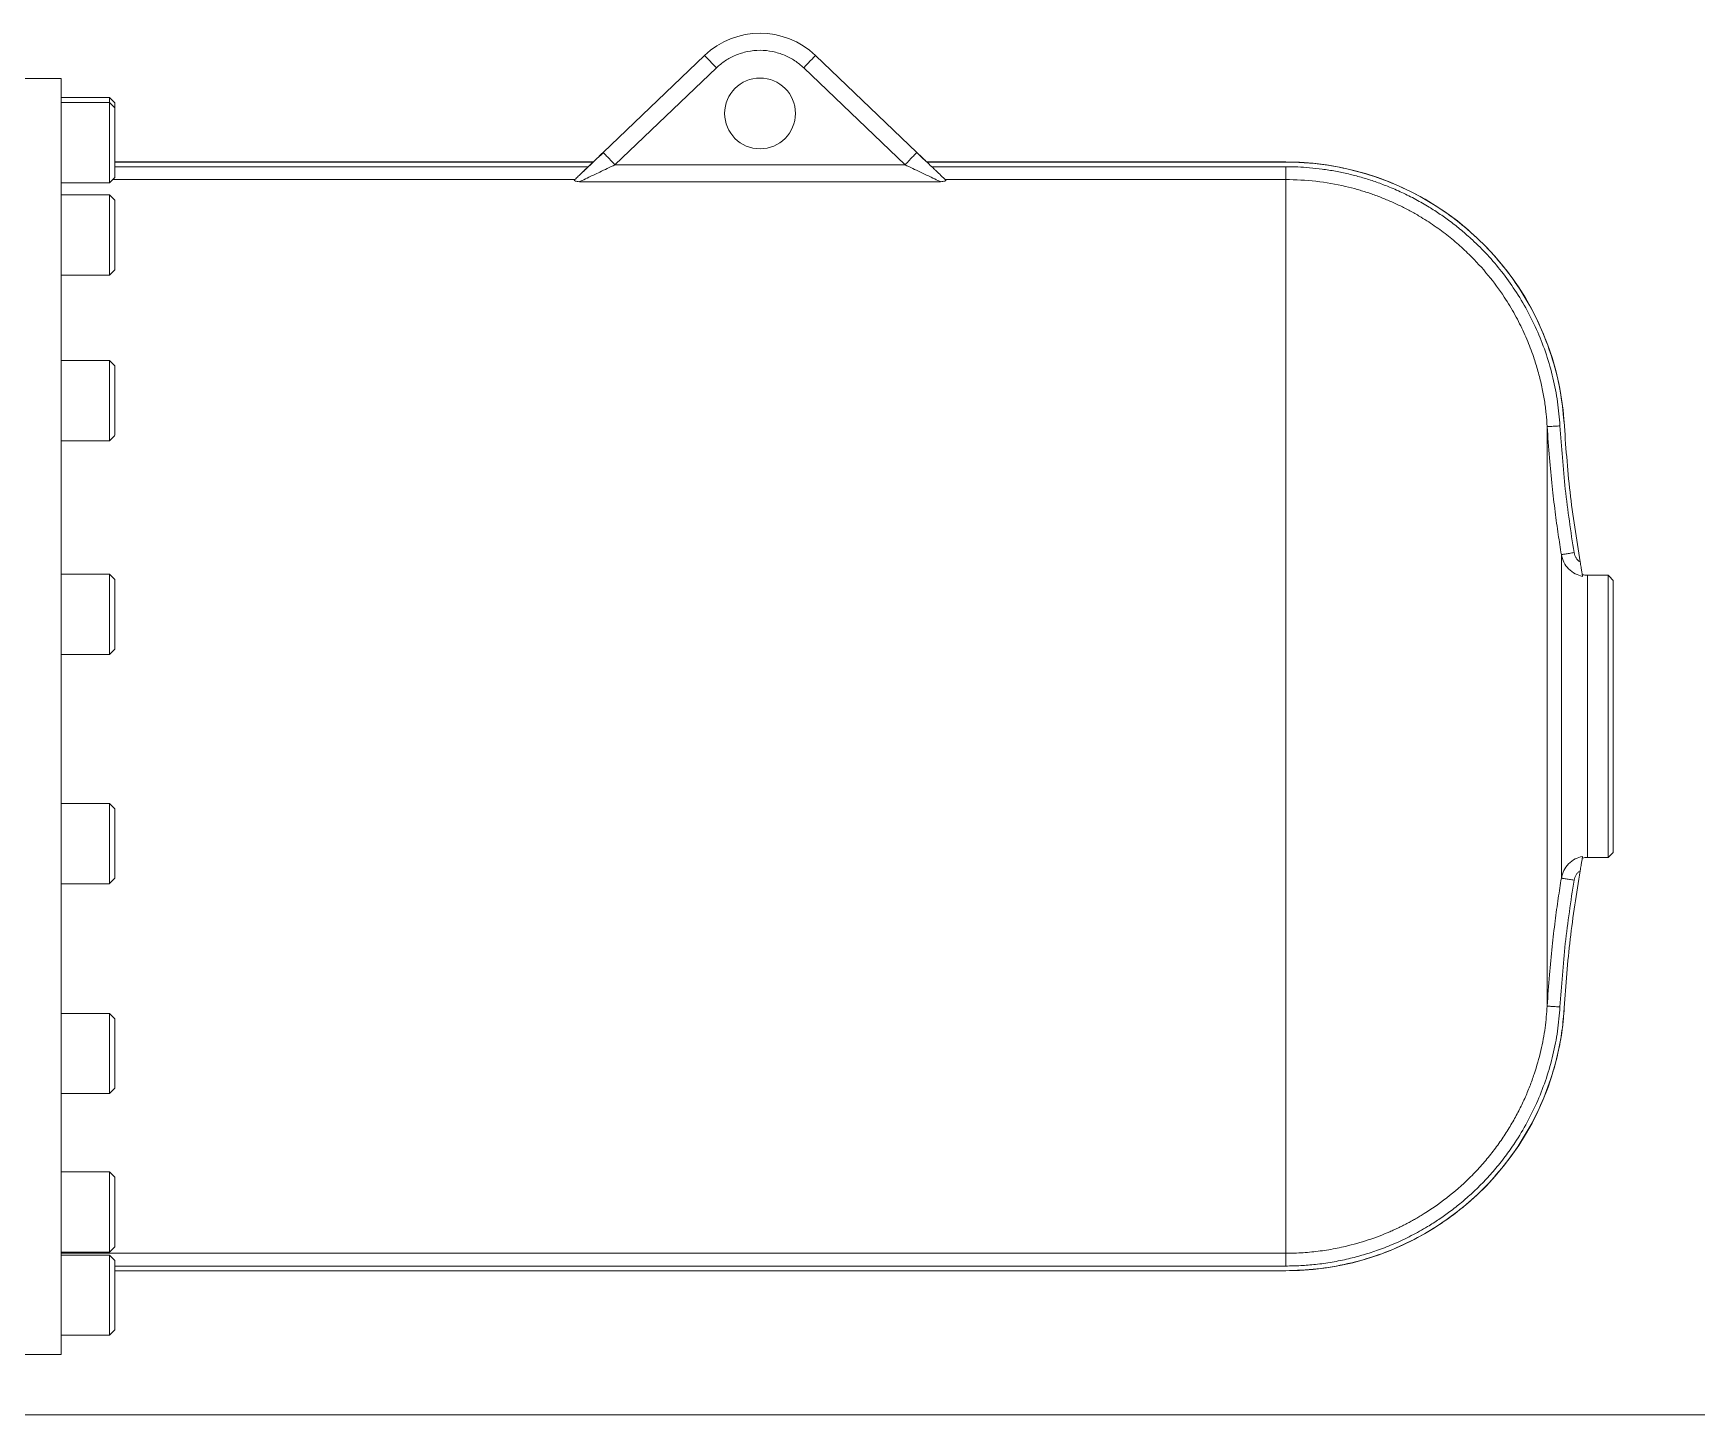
# Model space of a CAD drawing. Header units: inches. Extents: x 1104 to 1677, y 981 to 1342.
# Drawn here: x 1446.32 to 1465.82, y 1089.76 to 1105.96 of the extents above; entities that cross this region are included whole.
import ezdxf

# ---------------------------------------------------------------- set-up
doc = ezdxf.new("R2010")
doc.units = ezdxf.units.IN
doc.header["$MEASUREMENT"] = 0
doc.layers.get('0').update_dxf_attribs({"color": 1})

msp = doc.modelspace()

# ---------------------------------------------------------------- linework, layer by layer
at = {"linetype": 'Continuous', "lineweight": 15}
for p, q in [((1453.00247457, 1104.5607989), (1454.19093017, 1105.69751231)), ((1455.49038652, 1105.69751231), (1456.67883978, 1104.5607989)), ((1453.1407151, 1104.41626639), (1454.32916601, 1105.55297985)), ((1456.54059924, 1104.41626639), (1455.35214598, 1105.55297919)), ((1446.6481548, 1105.42935249), (1446.6481548, 1090.46935217)), ((1447.21515454, 1105.14603199), (1447.21515454, 1105.20467796)), ((1447.21515454, 1104.206032), (1447.21515454, 1105.14603199)), ((1447.27815712, 1105.08303198), (1447.27815712, 1105.14167795)), ((1447.27815712, 1104.269032), (1447.27815712, 1105.08303198)), ((1452.88479529, 1104.44824473), (1447.27815712, 1104.44824473)), ((1447.27815712, 1104.39369887), (1452.82776725, 1104.39369887)), ((1453.1407151, 1104.41626639), (1456.54059924, 1104.41626639)), ((1456.79651671, 1104.44824473), (1461.00199751, 1104.44824473)), ((1456.85354474, 1104.39369887), (1461.00199751, 1104.39369887)), ((1461.00199751, 1104.44824473), (1461.00199751, 1104.44935252)), ((1461.00199751, 1104.39369887), (1461.00199751, 1104.24383035)), ((1452.67107743, 1104.24383035), (1447.25295421, 1104.24383035)), ((1456.95667721, 1104.2172844), (1452.72463714, 1104.2172844)), ((1461.00199751, 1104.24383035), (1457.01023456, 1104.24383035)), ((1461.00199751, 1091.65487448), (1461.00199751, 1104.24383035)), ((1447.21515454, 1103.12331017), (1447.21515454, 1104.0633101)), ((1447.27815712, 1103.18631011), (1447.27815712, 1104.00031009)), ((1447.21515454, 1101.18134669), (1447.21515454, 1102.12134685)), ((1447.27815712, 1101.24434693), (1447.27815712, 1102.05834676)), ((1464.06683784, 1094.55210138), (1464.06683784, 1101.34660409)), ((1464.23287667, 1099.84524757), (1464.23287667, 1096.05345732)), ((1447.21515454, 1098.6757883), (1447.21515454, 1099.61578846)), ((1447.27815712, 1098.73878854), (1447.27815712, 1099.55278852)), ((1464.48053397, 1099.60986642), (1464.48053397, 1099.5912429)), ((1464.53874236, 1099.6043524), (1464.53874236, 1096.29435278)), ((1464.78065744, 1096.29435278), (1464.78065744, 1099.6043524)), ((1447.21515454, 1095.98808346), (1447.21515454, 1096.92808332)), ((1447.27815712, 1096.05108369), (1447.27815712, 1096.86508368)), ((1447.21515454, 1093.52741071), (1447.21515454, 1094.46741116)), ((1447.27815712, 1093.59041094), (1447.27815712, 1094.40441093)), ((1464.26650167, 1094.52985289), (1464.26650167, 1094.531959)), ((1447.21515454, 1091.66838525), (1447.21515454, 1092.6083857)), ((1447.27815712, 1091.73138549), (1447.27815712, 1092.54538547)), ((1446.6481548, 1091.65487448), (1461.00199751, 1091.65487448)), ((1447.21515454, 1090.69402766), (1447.21515454, 1091.63402693)), ((1461.00199751, 1091.65487448), (1461.00199751, 1091.50500634)), ((1447.27815712, 1090.75702672), (1447.27815712, 1091.5710267)), ((1461.00199751, 1091.50500634), (1447.27815712, 1091.50500634)), ((1447.27815712, 1091.45045988), (1461.00199751, 1091.45045988)), ((1461.00199751, 1091.44935226), (1461.00199751, 1091.45045988)), ((1417.43355298, 1089.76185225), (1490.5381617, 1089.76185225))]:
    msp.add_line(p, q, dxfattribs=at)
at = {"linetype": 'Continuous', "lineweight": 15, "flags": 128}
for points in [[(1454.32916601, 1105.55297985), (1454.30219843, 1105.58117677), (1454.27626806, 1105.60829007), (1454.25236519, 1105.63327782), (1454.23141909, 1105.65517974), (1454.21422761, 1105.67315419), (1454.2014525, 1105.68651053), (1454.19358187, 1105.69473521), (1454.19093017, 1105.69751231)], [(1455.49038652, 1105.69751231), (1455.48773012, 1105.69473521), (1455.47986419, 1105.68651038), (1455.46708908, 1105.67315404), (1455.4498976, 1105.65517952), (1455.4289468, 1105.63327745), (1455.40504862, 1105.60828963), (1455.37911356, 1105.58117619), (1455.35214598, 1105.55297919)]]:
    msp.add_lwpolyline(points, dxfattribs=at)
at = {"linetype": 'Continuous', "lineweight": 15}
msp.add_circle((1454.84065682, 1105.01820955), 0.415, dxfattribs=at)
for centre, radius, start, end in [((1454.84065682, 1105.01820955), 0.94, 46.274746031, 133.725253972), ((1461.00199757, 1101.17935252), 3.27, 3.490177942, 90), ((1464.53874346, 1099.91435252), 0.31, 259.177354243, 270), ((1464.53874346, 1095.98435252), 0.31, 90, 100.822645758), ((1461.00199757, 1094.71935252), 3.27, 270, 356.677791269)]:
    msp.add_arc(centre, radius, start, end, dxfattribs=at)
for points, knots in [([(1455.35214598, 1105.55297919), (1455.31874337, 1105.58176588), (1455.25005289, 1105.640964), (1455.12595442, 1105.70563401), (1454.9877152, 1105.74847932), (1454.8406583, 1105.76312179), (1454.69360023, 1105.74847872), (1454.55535876, 1105.70563558), (1454.43125917, 1105.64096441), (1454.36256864, 1105.58176645), (1454.32916601, 1105.55297985)], [0, 0, 0, 0, 0.1169930268, 0.2405891821, 0.3690132506, 0.4999981114, 0.6309829592, 0.7594109296, 0.8830070544, 1, 1, 1, 1]), ([(1452.66201002, 1104.23515563), (1452.67414126, 1104.24674876), (1452.69942439, 1104.2709104), (1452.72927805, 1104.29957288), (1452.76048892, 1104.32926725), (1452.7982439, 1104.36549843), (1452.8590535, 1104.42361182), (1452.92842868, 1104.48997937), (1452.97722389, 1104.53664845), (1453.00247457, 1104.5607989)], [0, 0, 0, 0, 0.1321020358, 0.27531836578, 0.27543767802, 0.42965231492, 0.60425255815, 0.79520753651, 1, 1, 1, 1]), ([(1453.00774981, 1104.56123129), (1452.97459777, 1104.53073492), (1452.91440519, 1104.47536412), (1452.83492372, 1104.40034369), (1452.77989622, 1104.34792077), (1452.75296727, 1104.32215112), (1452.74429259, 1104.31384988)], [0, 0, 0, 0, 0.3657318958, 0.6640419326, 0.891777055, 1, 1, 1, 1]), ([(1453.1407151, 1104.41626639), (1453.1226004, 1104.43520551), (1453.08637094, 1104.47308382), (1453.0406757, 1104.52085802), (1453.00870782, 1104.55428126), (1453.00455231, 1104.55862635), (1453.00247457, 1104.5607989)], [0, 0, 0, 0, 0.2500005726, 0.5000017721, 0.7500010681, 1, 1, 1, 1]), ([(1456.67397989, 1104.55571819), (1456.67264279, 1104.55431972), (1456.66882127, 1104.55032277), (1456.64025923, 1104.52046576), (1456.59503786, 1104.47318147), (1456.55874554, 1104.43523817), (1456.54059924, 1104.41626639)], [0, 0, 0, 0, 0.1521097886, 0.4347424648, 0.7173691445, 1, 1, 1, 1]), ([(1456.90066996, 1104.34860507), (1456.89314216, 1104.35580368), (1456.86793925, 1104.37990444), (1456.81883153, 1104.42652712), (1456.75039267, 1104.49086138), (1456.70043569, 1104.53661895), (1456.67356453, 1104.56123131)], [0, 0, 0, 0, 0.1055281138, 0.3533055969, 0.6521521553, 1, 1, 1, 1]), ([(1456.79535747, 1104.44935252), (1456.7817486, 1104.46236943), (1456.74341075, 1104.49903966), (1456.70415854, 1104.53658263), (1456.67883978, 1104.5607989)], [0, 0, 0, 0, 0.3549721032, 1, 1, 1, 1]), ([(1452.72463714, 1104.2172844), (1452.72786286, 1104.21882585), (1452.73479687, 1104.22213935), (1452.76938422, 1104.23868405), (1452.84527041, 1104.27497652), (1452.97632425, 1104.33764953), (1453.08070323, 1104.38756683), (1453.1407151, 1104.41626639)], [0, 0, 0, 0, 0.0621595976, 0.1336183019, 0.334114052, 0.6171540614, 1, 1, 1, 1]), ([(1456.54059924, 1104.41626639), (1456.6006115, 1104.38756706), (1456.70499052, 1104.33765046), (1456.8360407, 1104.27497525), (1456.9119317, 1104.23868487), (1456.94651453, 1104.22213911), (1456.95345046, 1104.21882582), (1456.95667721, 1104.2172844)], [0, 0, 0, 0, 0.382846471, 0.6658829923, 0.8663824184, 0.9378382133, 1, 1, 1, 1]), ([(1457.01930432, 1104.2351558), (1457.00049116, 1104.25315048), (1456.96461001, 1104.28747059), (1456.92128719, 1104.32890609), (1456.90067935, 1104.34861617)], [0, 0, 0, 0, 0.52431901837, 1, 1, 1, 1]), ([(1464.264033, 1101.40535573), (1464.25142392, 1101.52730362), (1464.22616556, 1101.77158801), (1464.13672454, 1102.12953333), (1464.01113506, 1102.47587414), (1463.8457614, 1102.80534561), (1463.64511045, 1103.11442595), (1463.41135666, 1103.39932071), (1463.14646275, 1103.65541308), (1462.85489062, 1103.88047625), (1462.54013811, 1104.07184062), (1462.20550025, 1104.22569856), (1461.85595535, 1104.34167176), (1461.534806, 1104.40920376), (1461.24923191, 1104.44280051), (1461.08440905, 1104.44642999), (1461.00199751, 1104.44824473)], [0, 0, 0, 0, 0.0748838671, 0.150006366, 0.2248898575, 0.2997698432, 0.3748887118, 0.4497685717, 0.524610266, 0.599690526, 0.6745319573, 0.7493561421, 0.8244191647, 0.8992433395, 0.9496216076, 1, 1, 1, 1]), ([(1461.00199751, 1104.39369887), (1461.04876364, 1104.39311252), (1461.14223111, 1104.39194062), (1461.28491162, 1104.38225948), (1461.43247886, 1104.36602542), (1461.58466126, 1104.34179396), (1461.73687365, 1104.30991523), (1461.8860413, 1104.27112807), (1462.03186251, 1104.22570497), (1462.18469898, 1104.16999384), (1462.34357261, 1104.10257162), (1462.50723609, 1104.02185263), (1462.65871619, 1103.93610502), (1462.79840359, 1103.847044), (1462.93066817, 1103.75332171), (1463.06179241, 1103.64996067), (1463.2100689, 1103.51966842), (1463.36991434, 1103.35956283), (1463.53709248, 1103.16351475), (1463.69381716, 1102.94619529), (1463.83558701, 1102.70929514), (1463.95922329, 1102.45577668), (1464.06056262, 1102.19094919), (1464.13796604, 1101.91785498), (1464.19301263, 1101.63880414), (1464.20871652, 1101.44992417), (1464.2165863, 1101.35526964)], [0, 0, 0, 0, 0.0287798642, 0.0575198667, 0.0879725494, 0.120122158, 0.1523196383, 0.1836471556, 0.2149445532, 0.2462825666, 0.2837285003, 0.3211051967, 0.3585337823, 0.3907983942, 0.4230234076, 0.4582616099, 0.4935060057, 0.5444526145, 0.5973556452, 0.651910055, 0.7091637332, 0.7670566066, 0.825291334, 0.8834289126, 0.9415820499, 1, 1, 1, 1]), ([(1452.72463714, 1104.2172844), (1452.70559706, 1104.22017392), (1452.66394434, 1104.22649514), (1452.66269064, 1104.2321073), (1452.66201002, 1104.23515406)], [0, 0, 0, 0, 0.4571147634, 1, 1, 1, 1]), ([(1457.01930432, 1104.23515428), (1457.01862915, 1104.23211951), (1457.01738117, 1104.22651003), (1456.97577438, 1104.22018674), (1456.95667721, 1104.2172844)], [0, 0, 0, 0, 0.54100838749, 1, 1, 1, 1]), ([(1464.06683784, 1101.34660409), (1464.06324312, 1101.39654589), (1464.05590447, 1101.4985024), (1464.03490693, 1101.65360444), (1464.00534118, 1101.8136058), (1463.96558905, 1101.97783407), (1463.92212036, 1102.1218878), (1463.8786556, 1102.24516364), (1463.83850702, 1102.34738563), (1463.79364189, 1102.4505164), (1463.74384869, 1102.55430138), (1463.68892893, 1102.6584653), (1463.62869315, 1102.76271698), (1463.52922214, 1102.92013802), (1463.376666, 1103.12727275), (1463.20871114, 1103.31109936), (1463.08076815, 1103.43280668), (1463.0065181, 1103.4990207), (1462.92907977, 1103.56366561), (1462.8484502, 1103.62657365), (1462.76462876, 1103.68755829), (1462.67762904, 1103.74643931), (1462.5805418, 1103.80738034), (1462.47280641, 1103.86929981), (1462.3539122, 1103.93092966), (1462.23105865, 1103.98792033), (1462.10440069, 1104.03998222), (1461.97411389, 1104.08680855), (1461.84038794, 1104.12817144), (1461.63590212, 1104.18101994), (1461.3564693, 1104.23202033), (1461.12049132, 1104.23988247), (1461.00199751, 1104.24383035)], [0, 0, 0, 0, 0.03231355415, 0.06596833029, 0.10096408689, 0.13730072484, 0.17497806002, 0.19803391677, 0.22165851141, 0.2458514708, 0.27061296833, 0.29594310246, 0.32184171899, 0.34830899029, 0.41611606955, 0.48758342029, 0.50868500285, 0.53008608419, 0.5517866179, 0.57378585967, 0.59608487451, 0.61868341788, 0.64158118819, 0.67006093854, 0.6988657637, 0.72799508016, 0.75744892128, 0.78722761337, 0.81733141563, 0.84776010201, 0.92355437337, 1, 1, 1, 1]), ([(1464.45282485, 1099.75935968), (1464.40937729, 1100.03183739), (1464.32233196, 1100.57773486), (1464.28367596, 1101.12917663), (1464.2643146, 1101.40537333)], [0, 0, 0, 0, 0.499137139, 1, 1, 1, 1]), ([(1464.2165863, 1101.35526964), (1464.19779878, 1101.35418242), (1464.16890181, 1101.35251017), (1464.13411597, 1101.35049717), (1464.11016464, 1101.34911113), (1464.09083643, 1101.34799277), (1464.07210446, 1101.34690895), (1464.06891287, 1101.34672421), (1464.06683784, 1101.34660409)], [0, 0, 0, 0, 0.2395178707, 0.3684009807, 0.4999980344, 0.6315966619, 0.7604800743, 1, 1, 1, 1]), ([(1464.06683784, 1101.34660409), (1464.07482093, 1101.22426625), (1464.09006046, 1100.99072633), (1464.12223458, 1100.65773603), (1464.15742228, 1100.35810664), (1464.19392344, 1100.09086616), (1464.22043123, 1099.92372196), (1464.23287667, 1099.84524757)], [0, 0, 0, 0, 0.24337108476, 0.46458937254, 0.66404039804, 0.84226659165, 1, 1, 1, 1]), ([(1464.2165863, 1101.35526964), (1464.23423843, 1101.10719774), (1464.26963369, 1100.60977497), (1464.34373231, 1100.11662902), (1464.38087688, 1099.86942206)], [0, 0, 0, 0, 0.4987144147, 1, 1, 1, 1]), ([(1464.23287667, 1099.84524757), (1464.23522913, 1099.84563194), (1464.23884358, 1099.8462225), (1464.25765277, 1099.84929452), (1464.27680211, 1099.85242281), (1464.30034057, 1099.85626696), (1464.33437508, 1099.86182683), (1464.36255336, 1099.86642925), (1464.38087688, 1099.86942206)], [0, 0, 0, 0, 0.2404564459, 0.3694505611, 0.5009588925, 0.6323330843, 0.7609167875, 1, 1, 1, 1]), ([(1464.48053397, 1099.5912432), (1464.45139521, 1099.59941512), (1464.39052669, 1099.61648559), (1464.31442427, 1099.67529509), (1464.25644374, 1099.75343735), (1464.2407216, 1099.81468609), (1464.23287667, 1099.84524757)], [0, 0, 0, 0, 0.2391649754, 0.4995963076, 0.7503119689, 1, 1, 1, 1]), ([(1464.38087688, 1099.86942206), (1464.38335893, 1099.85839648), (1464.38832362, 1099.83634265), (1464.40429995, 1099.80620488), (1464.42544863, 1099.77942255), (1464.44370455, 1099.76604356), (1464.45282485, 1099.75935968)], [0, 0, 0, 0, 0.24983025556, 0.4997210212, 0.75007054144, 1, 1, 1, 1]), ([(1464.48053397, 1099.59124232), (1464.4800916, 1099.5961792), (1464.47919782, 1099.6061537), (1464.4725977, 1099.64613246), (1464.46340543, 1099.69892401), (1464.45648178, 1099.73847149), (1464.45282485, 1099.75935968)], [0, 0, 0, 0, 0.2398299734, 0.4845532216, 0.727751363, 1, 1, 1, 1]), ([(1464.84065632, 1096.35435224), (1464.84065632, 1096.35698589), (1464.84065632, 1096.36225319), (1464.84065632, 1096.4046226), (1464.84065632, 1096.47146237), (1464.84065632, 1096.564115), (1464.84065632, 1096.6803291), (1464.84065632, 1096.81829332), (1464.84065632, 1096.97560095), (1464.84065632, 1097.14957175), (1464.84065632, 1097.33722672), (1464.84065632, 1097.53535538), (1464.84065632, 1097.74056787), (1464.84065632, 1097.94935259), (1464.84065632, 1098.15813713), (1464.84065632, 1098.3633494), (1464.84065632, 1098.56147799), (1464.84065632, 1098.74913332), (1464.84065632, 1098.92310422), (1464.84065632, 1099.08041188), (1464.84065632, 1099.21837602), (1464.84065632, 1099.33459037), (1464.84065632, 1099.42724189), (1464.84065632, 1099.4940829), (1464.84065632, 1099.53645154), (1464.84065632, 1099.54171894), (1464.84065632, 1099.54435264)], [0, 0, 0, 0, 0.0416667053, 0.083333352, 0.1249999699, 0.1666666906, 0.2083333861, 0.2500000079, 0.2916667125, 0.3333333267, 0.374999969, 0.4166666245, 0.4583333747, 0.5000000177, 0.5416666607, 0.583333296, 0.6249999515, 0.6666666989, 0.7083333131, 0.7500000176, 0.7916666395, 0.833333335, 0.8750000039, 0.9166666594, 0.9583332947, 1, 1, 1, 1]), ([(1464.48053397, 1096.30746169), (1464.45139517, 1096.29929004), (1464.39052638, 1096.28222007), (1464.31442446, 1096.22340971), (1464.25644372, 1096.14526758), (1464.24072159, 1096.08401881), (1464.23287667, 1096.05345732)], [0, 0, 0, 0, 0.2391643646, 0.4995965161, 0.7503120729, 1, 1, 1, 1]), ([(1464.48053397, 1096.30746286), (1464.48011069, 1096.30267381), (1464.47925348, 1096.29297526), (1464.47280372, 1096.25378413), (1464.46359653, 1096.20085399), (1464.45654882, 1096.16061011), (1464.45282485, 1096.1393455)], [0, 0, 0, 0, 0.2348760751, 0.4756588861, 0.7229415474, 1, 1, 1, 1]), ([(1464.26650167, 1094.531959), (1464.28598031, 1094.80074995), (1464.32500197, 1095.3392204), (1464.41017038, 1095.87234389), (1464.45282485, 1096.1393455)], [0, 0, 0, 0, 0.4991749259, 1, 1, 1, 1]), ([(1464.45282485, 1096.1393455), (1464.44371351, 1096.13266701), (1464.42545923, 1096.11928687), (1464.40430356, 1096.09250991), (1464.38832393, 1096.0623621), (1464.38335903, 1096.04030833), (1464.38087688, 1096.02928282)], [0, 0, 0, 0, 0.24970501508, 0.50027582078, 0.75016913112, 1, 1, 1, 1]), ([(1464.23287667, 1096.05345732), (1464.2204312, 1095.97498225), (1464.19392322, 1095.80783582), (1464.15742265, 1095.54059291), (1464.12223481, 1095.24096336), (1464.09006036, 1094.90797554), (1464.07482091, 1094.67443815), (1464.06683784, 1094.55210138)], [0, 0, 0, 0, 0.1577348161, 0.3359641612, 0.5354154625, 0.7566309438, 1, 1, 1, 1]), ([(1464.38087688, 1096.02928282), (1464.34373231, 1095.78207587), (1464.26963369, 1095.28892992), (1464.23423843, 1094.79150715), (1464.2165863, 1094.54343524)], [0, 0, 0, 0, 0.5012855853, 1, 1, 1, 1]), ([(1464.23288371, 1096.05345614), (1464.23522448, 1096.05307375), (1464.23882259, 1096.05248596), (1464.25754822, 1096.04942712), (1464.276654, 1096.04630681), (1464.30017578, 1096.04246433), (1464.33425502, 1096.03689887), (1464.36250132, 1096.03228462), (1464.38087688, 1096.02928282)], [0, 0, 0, 0, 0.2397692281, 0.3685596077, 0.4999989392, 0.6314415187, 0.760235067, 1, 1, 1, 1]), ([(1461.00199751, 1091.65487448), (1461.03595728, 1091.65520016), (1461.10379521, 1091.65585075), (1461.20531535, 1091.66109913), (1461.30636604, 1091.66944293), (1461.40683794, 1091.68115314), (1461.50662585, 1091.69611019), (1461.60562629, 1091.71429993), (1461.76091621, 1091.74811888), (1461.96841487, 1091.80683381), (1462.15721361, 1091.8789203), (1462.27576557, 1091.93164809), (1462.32967218, 1091.95689057), (1462.38281756, 1091.98304193), (1462.4351905, 1092.01007832), (1462.48677985, 1092.03797274), (1462.53757372, 1092.0667035), (1462.67606609, 1092.14854681), (1462.88899997, 1092.29511043), (1463.09304943, 1092.4739194), (1463.2197506, 1092.60233874), (1463.28453389, 1092.67224734), (1463.34622032, 1092.74306519), (1463.40484817, 1092.81464687), (1463.46045951, 1092.88684769), (1463.51310747, 1092.959527), (1463.57870342, 1093.05583596), (1463.65366657, 1093.1765684), (1463.73352585, 1093.32251418), (1463.80326806, 1093.46782849), (1463.86341525, 1093.61176475), (1463.93076342, 1093.79840142), (1463.99473839, 1094.02661292), (1464.04567085, 1094.29332684), (1464.059939, 1094.46776039), (1464.06683784, 1094.55210138)], [0, 0, 0, 0, 0.021919528, 0.0437863747, 0.0655990193, 0.0873590542, 0.1090656262, 0.1307190184, 0.1523194074, 0.2116394693, 0.2697126293, 0.282581977, 0.295388244, 0.3081317153, 0.3208125326, 0.3334305794, 0.3459858423, 0.358477937, 0.4372678883, 0.5123966125, 0.5331995916, 0.5537029164, 0.5739072064, 0.5938124761, 0.6134183376, 0.6327250279, 0.6517327254, 0.6886255305, 0.7244041883, 0.7590688454, 0.7926193494, 0.8250559885, 0.8870928061, 0.9454078392, 1, 1, 1, 1]), ([(1464.06683784, 1094.55210138), (1464.06891287, 1094.55198074), (1464.07210445, 1094.55179517), (1464.09083643, 1094.55071253), (1464.11016465, 1094.54959436), (1464.13411598, 1094.54820838), (1464.1689018, 1094.54619486), (1464.19779878, 1094.54452252), (1464.2165863, 1094.54343524)], [0, 0, 0, 0, 0.2395199519, 0.368403289, 0.5000018623, 0.6315989075, 0.7604820735, 1, 1, 1, 1]), ([(1464.2165863, 1094.54343524), (1464.20871605, 1094.44878422), (1464.1930112, 1094.25991073), (1464.13796951, 1093.98085907), (1464.06056678, 1093.70776778), (1463.95922613, 1093.44294019), (1463.83559781, 1093.18942177), (1463.70521889, 1092.97157795), (1463.57477003, 1092.78660615), (1463.4523765, 1092.6342328), (1463.32408134, 1092.49264903), (1463.1945305, 1092.3653878), (1463.06179741, 1092.24874792), (1462.9306801, 1092.14539233), (1462.7984096, 1092.05166412), (1462.64848825, 1091.95607806), (1462.47525097, 1091.85929684), (1462.28254145, 1091.76832366), (1462.0954402, 1091.69447327), (1461.91552797, 1091.63559109), (1461.73421638, 1091.58754068), (1461.54618657, 1091.5492957), (1461.35886286, 1091.5231747), (1461.17726697, 1091.50775185), (1461.06044615, 1091.50592191), (1461.00199751, 1091.50500634)], [0, 0, 0, 0, 0.05841582976, 0.1165671649, 0.17470854165, 0.23293935585, 0.29083218287, 0.34808976866, 0.38898555903, 0.4300502045, 0.46829533659, 0.5065122709, 0.5417521936, 0.57699483416, 0.6092152519, 0.64148444796, 0.68638179342, 0.73124514901, 0.7725372415, 0.81009837397, 0.84768814794, 0.88791729875, 0.92811193024, 0.96403244009, 1, 1, 1, 1]), ([(1461.00199751, 1091.45045988), (1461.12441677, 1091.45453536), (1461.36964536, 1091.46269932), (1461.73262511, 1091.52692281), (1462.08656262, 1091.62797561), (1462.42646984, 1091.76984073), (1462.74852482, 1091.94827492), (1463.04885426, 1092.16140605), (1463.32271347, 1092.40762057), (1463.56755265, 1092.68264873), (1463.78045346, 1092.98317653), (1463.9573707, 1093.30619767), (1464.09758433, 1093.64678361), (1464.18933416, 1093.96896982), (1464.24463686, 1094.26511181), (1464.2592134, 1094.44301), (1464.26650167, 1094.531959)], [0, 0, 0, 0, 0.0742311557, 0.1486988506, 0.2229302367, 0.2971609454, 0.3716285986, 0.4458595516, 0.5200938621, 0.5945648992, 0.6687995787, 0.7430453203, 0.8175276117, 0.8917735503, 0.9458868326, 1, 1, 1, 1])]:
    msp.add_open_spline(points, degree=3, knots=knots, dxfattribs=at)
for points in [[(1446.6481548, 1105.42935249), (1445.52815536, 1105.42935249)], [(1447.21515454, 1105.20467796), (1446.6481548, 1105.20467796)], [(1447.21515454, 1105.14603199), (1446.6481548, 1105.14603199)], [(1447.27815712, 1105.14167795), (1447.21515454, 1105.20467796)], [(1447.27815712, 1105.08303198), (1447.21515454, 1105.14603199)], [(1456.67883978, 1104.5607989), (1456.67397989, 1104.55571819)], [(1452.88595453, 1104.44935252), (1447.27815712, 1104.44935252)], [(1461.00199751, 1104.44935252), (1456.79535747, 1104.44935252)], [(1446.6481548, 1104.206032), (1447.21515454, 1104.206032)], [(1447.21515454, 1104.206032), (1447.27815712, 1104.269032)], [(1447.21515454, 1104.0633101), (1446.6481548, 1104.0633101)], [(1447.27815712, 1104.00031009), (1447.21515454, 1104.0633101)], [(1447.21515454, 1103.12331017), (1447.27815712, 1103.18631011)], [(1446.6481548, 1103.12331017), (1447.21515454, 1103.12331017)], [(1447.21515454, 1102.12134685), (1446.6481548, 1102.12134685)], [(1447.27815712, 1102.05834676), (1447.21515454, 1102.12134685)], [(1464.264033, 1101.40535251), (1464.26593144, 1101.37842951)], [(1446.6481548, 1101.18134669), (1447.21515454, 1101.18134669)], [(1447.21515454, 1101.18134669), (1447.27815712, 1101.24434693)], [(1447.21515454, 1099.61578846), (1446.6481548, 1099.61578846)], [(1447.27815712, 1099.55278852), (1447.21515454, 1099.61578846)], [(1464.78065744, 1099.6043524), (1464.53874236, 1099.6043524)], [(1464.84076896, 1099.54424001), (1464.78065744, 1099.6043524)], [(1446.6481548, 1098.6757883), (1447.21515454, 1098.6757883)], [(1447.21515454, 1098.6757883), (1447.27815712, 1098.73878854)], [(1447.21515454, 1096.92808332), (1446.6481548, 1096.92808332)], [(1447.27815712, 1096.86508368), (1447.21515454, 1096.92808332)], [(1464.48053397, 1096.28883876), (1464.48053397, 1096.30746169)], [(1464.78065744, 1096.29435278), (1464.84076896, 1096.35446488)], [(1464.53874236, 1096.29435278), (1464.78065744, 1096.29435278)], [(1446.6481548, 1095.98808346), (1447.21515454, 1095.98808346)], [(1447.21515454, 1095.98808346), (1447.27815712, 1096.05108369)], [(1447.21515454, 1094.46741116), (1446.6481548, 1094.46741116)], [(1447.27815712, 1094.40441093), (1447.21515454, 1094.46741116)], [(1447.21515454, 1093.52741071), (1447.27815712, 1093.59041094)], [(1446.6481548, 1093.52741071), (1447.21515454, 1093.52741071)], [(1447.21515454, 1092.6083857), (1446.6481548, 1092.6083857)], [(1447.27815712, 1092.54538547), (1447.21515454, 1092.6083857)], [(1446.6481548, 1091.66838525), (1447.21515454, 1091.66838525)], [(1447.21515454, 1091.63402693), (1446.6481548, 1091.63402693)], [(1447.21515454, 1091.66838525), (1447.27815712, 1091.73138549)], [(1447.27815712, 1091.5710267), (1447.21515454, 1091.63402693)], [(1447.27815712, 1091.44935226), (1461.00199751, 1091.44935226)], [(1446.6481548, 1090.69402766), (1447.21515454, 1090.69402766)], [(1447.21515454, 1090.69402766), (1447.27815712, 1090.75702672)], [(1445.52815536, 1090.46935217), (1446.6481548, 1090.46935217)]]:
    msp.add_open_spline(points, degree=1, dxfattribs=at)

doc.saveas('drawing.dxf')
